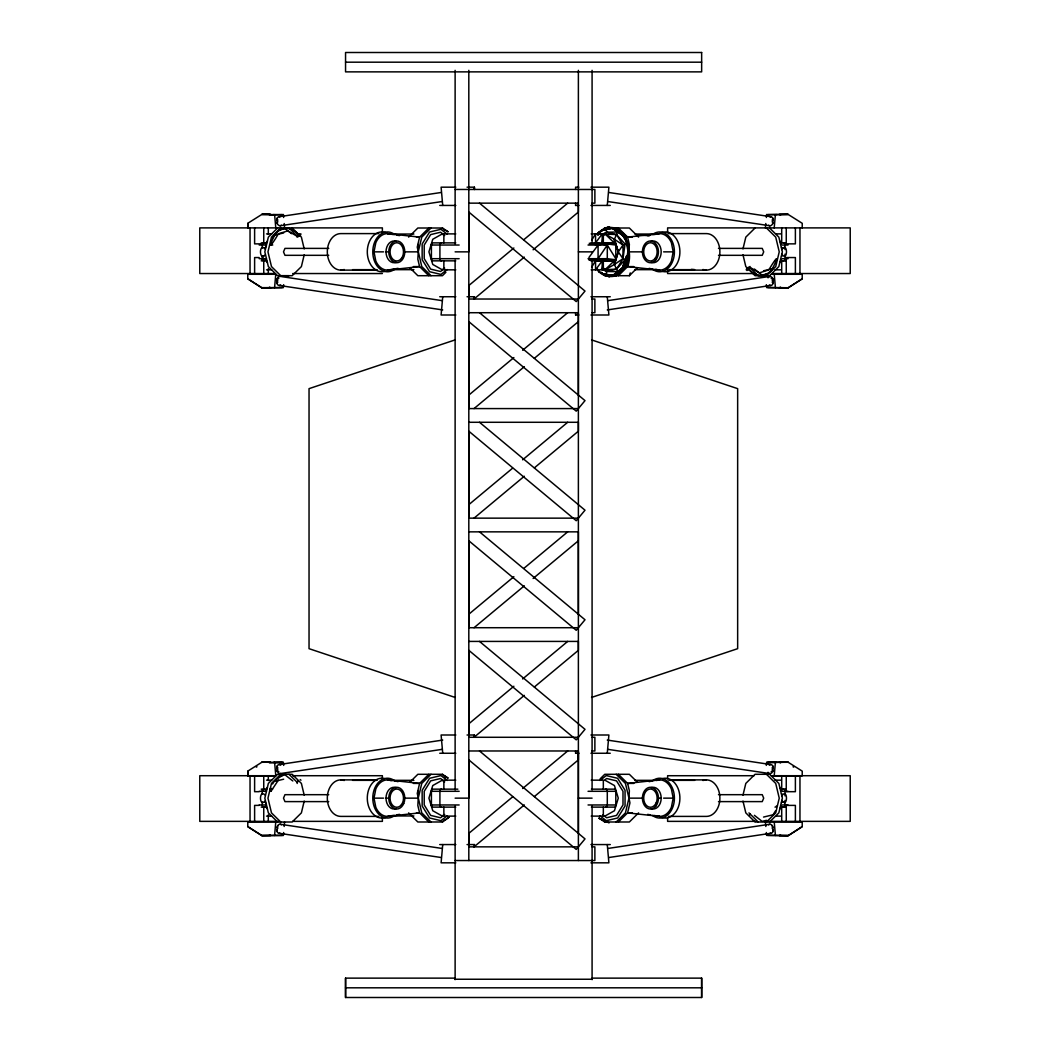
<?xml version="1.0" encoding="UTF-8"?>
<svg xmlns="http://www.w3.org/2000/svg" width="1050" height="1050" viewBox="0 0 1050 1050"><rect width="100%" height="100%" fill="white"/><g stroke="black" fill="none" stroke-linecap="round" stroke-linejoin="round"><path stroke-width="1.5" d="M592.082 978.128L701.649 978.128L701.649 997.5L345.555 997.5L345.555 978.128L455.123 978.128M512.623 796.871L468.812 833.372L468.812 846.851L578.379 846.851M468.812 838.897L468.825 833.372M578.379 204.645L578.366 212.074L533.111 249.782M578.379 833.372L578.379 750.973L468.812 750.973M578.379 614.237L578.379 531.851L468.812 531.851M578.379 395.102L578.379 312.716L468.812 312.716M578.379 752.469L578.366 759.898L534.371 796.569M277.266 218.059L277.266 223.519M277.266 765.883L277.266 771.343M276.832 283.185L277.239 278.657A4.567 2.914 -81.5 0 1 280.717 276.544M431.012 228.007L421.772 237.116L418.241 251.856L417.834 259.232L419.593 266.595L428.833 275.704M431.012 774.296L421.772 783.405L418.241 798.144L417.834 805.508L419.593 812.884L428.833 821.992M629.239 246.947L625.433 237.116L616.192 228.007L627.598 237.116L659.741 233.599A18.257 13.453 -90 0 1 671.396 242.734L673.194 251.856L671.396 260.991A18.257 13.453 -90 0 1 659.741 270.126L627.598 266.595C632.572 254.179 627.322 240.069 618.988 230.423L608.37 227.154L598.054 232.916L604.774 228.007L608.37 227.154L616.192 228.007L625.433 237.116L628.963 251.856L625.433 266.595L618.371 275.704L627.598 266.595L629.37 244.493L627.598 237.116L618.371 228.007M616.192 821.992L625.433 812.884L628.963 798.144L629.37 790.768L627.598 783.405L618.371 774.296M597.174 269.233C601.02 275.704 609.21 277.974 616.192 275.704L625.433 266.595L627.966 251.199L625.433 237.116L632.31 237.116M598.054 232.916L601.506 230.37L612.465 228.257L617.623 232.011L614.434 239.256L614.211 242.878L615.589 243.954L618.279 251.856L622.991 258.681L625.052 259.691L622.414 267.973L619.487 272.882L613.121 275.284L609.039 276.623L599.038 271.858L597.279 269.22M274.588 287.634L275.756 274.286L247.774 274.286M283.644 284.668L283.382 287.634L261.765 287.713L247.774 278.854L247.787 274.207M274.588 835.472L275.756 822.111M283.644 832.506L283.382 835.472L261.765 835.538L247.774 826.678L247.787 822.032M284.169 826.481L284.563 822.032M442.733 296.743L441.105 315L455.818 315M442.733 844.567L441.105 862.824L455.818 862.824M607.268 205.433L608.895 187.176L590.914 187.176M607.268 753.257L608.895 735L590.914 735M765.411 227.968L765.791 223.519M766.382 217.494L766.644 214.528M774.204 227.968L775.386 214.62M766.316 765.411L766.579 762.444L788.261 762.208L767.747 762.444M774.204 775.793L775.386 762.444M413.319 266.595L419.593 266.595L387.463 270.126A18.257 13.453 90 0 1 375.808 260.991L373.997 251.856L375.808 242.734A18.257 13.453 -90 0 1 387.463 233.599L419.593 237.116L428.833 228.007M416.456 812.884L419.593 812.884L387.463 816.401A18.257 13.453 -90 0 1 375.808 807.266L373.997 798.144L375.808 789.009A18.257 13.453 -90 0 1 387.463 779.874L419.593 783.405L428.833 774.296M633.885 783.405L627.598 783.405L659.741 779.874A18.257 13.453 -90 0 1 671.396 789.009L673.194 798.144L671.396 807.266A18.257 13.453 -90 0 1 659.741 816.401L627.598 812.884L618.371 821.992M591.202 233.887L603.33 233.887L602.201 242.878L602.201 233.887L595.56 242.878L595.56 233.887L591.636 240.306M627.966 251.199L628.963 251.856L626.351 262.382L622.414 267.973L613.121 275.284L602.529 273.998L606.257 274.431L606.637 271.491L602.91 267.474M270.651 791.057L271.031 788.34M601.44 234.675L606.637 232.221L616.534 234.596L625.052 244.02L622.991 258.681L616.534 269.128L606.637 271.491L601.44 269.036M606.257 274.431L613.121 275.284L617.623 271.701L614.434 264.456L614.998 260.558L618.279 251.856L622.991 245.044L625.052 244.02M772.734 223.519L772.734 218.059M772.734 771.343L772.734 765.883M277.804 825.549L276.832 831.022M276.675 220.08L276.872 218.991A4.567 2.914 81.5 0 1 279.983 216.864M276.675 767.904L276.872 766.815A4.567 2.914 81.5 0 1 280.731 765.148M773.168 283.185L772.761 278.657M773.168 831.022L772.196 825.549M604.144 269.548L606.637 271.491L617.623 271.701L622.414 267.973L626.732 255.662L625.052 259.691L616.534 269.128L605.154 269.679L614.434 264.456L618.279 251.856L614.434 239.256L605.154 234.045L602.91 236.25M416.456 237.116L419.593 237.116L417.257 247.131L421.772 266.595L431.012 275.704M413.319 783.405L419.593 783.405L417.257 793.419L421.772 812.884L431.012 821.992M304.211 254.809L301.389 266.595L292.149 275.704L280.731 275.704L271.491 266.595L267.96 251.856L271.491 237.116L280.731 228.007M304.211 801.084L301.389 812.884L292.149 821.992L247.774 822.111M742.98 248.916L745.815 237.116L755.055 228.007M742.98 795.191L745.815 783.405L755.055 774.296L769.597 774.296L778.837 783.405L782.368 798.144L778.837 812.884L769.597 821.979M614.434 264.456L618.279 251.856L614.434 239.256L622.991 245.044L622.991 258.681L614.434 264.456L614.211 260.846L614.998 260.558L597.87 260.846L588.053 258.694L607.294 258.694L615.589 259.77L606.506 260.558L614.211 260.846L605.154 269.679M601.309 272.291L604.774 275.704L629.357 275.704L630.249 272.895M276.846 279.746L277.804 277.725M276.846 827.571L277.252 826.481A4.567 2.914 -81.5 0 1 281.413 824.841M781.778 249.572C788.025 240.726 788.025 262.999 781.778 254.139M781.778 795.861C788.025 787.001 788.025 809.274 781.778 800.428M271.084 791.175L278.394 780.071M591.636 267.264L595.56 260.846L595.56 269.837L602.201 260.846L602.201 269.837L603.33 260.846L603.33 269.837L591.202 269.837M263.786 260.846A2.152 1.588 -90 0 1 262.198 258.694L263.694 256.266M267.435 241.041L265.742 243.784L265.742 247.012M272.567 237.733L274.116 235.213L283.671 232.929M265.742 790.072L267.435 787.329M272.567 784.009L274.116 781.489L283.671 779.205M779.769 262.671L781.462 259.928M775.412 811.007L773.076 814.787L763.534 817.071M779.769 808.959L781.462 806.216M626.351 262.382L619.487 272.882L609.039 276.623L599.038 271.858L597.594 269.22M296.822 236.132L298.738 233.796L300.956 233.94L300.3 235.528L297.15 237.195L296.822 236.132L287.897 230.843L278.394 233.796C270.703 247.131 267.041 249.637 275.481 233.717A23.467 17.286 -90 0 1 297.977 234.386M297.977 780.675L297.15 783.484M749.214 269.325L750.041 266.516L746.904 268.183L746.248 269.771L747.009 270.467L749.214 269.325A23.467 17.286 -90 0 0 771.724 270.007C780.242 253.627 776.567 256.686 768.81 269.929L759.308 272.882L750.369 267.579M749.214 815.614L750.369 813.868M589.851 244.02L607.084 243.954L615.799 245.031L615.799 258.694L607.294 245.031L588.053 245.031L596.754 243.167L607.294 245.031L598.08 258.694L589.26 260.19M588.958 257.447L598.08 245.031L606.506 243.167L614.998 243.167L614.434 239.256M597.975 235.121L601.506 230.37L608.37 227.154L618.988 230.423L626.049 240.319M598.001 234.872L601.506 230.37L612.465 228.257L621.758 234.78L617.623 232.011L606.637 232.221L602.897 235.148M264.469 248.627L265.033 247.905M264.981 255.084C258.983 260.925 258.983 242.799 264.981 248.627M264.981 801.373C258.983 807.201 258.983 789.075 264.981 794.916M782.736 801.373L781.502 802.554M590.901 242.878L614.211 242.878L605.154 234.045L606.637 232.221L606.257 229.294M395.062 268.826L394.8 269.102A19.911 14.674 -90 0 1 372.789 251.856A19.911 14.674 -90 0 1 394.8 234.623M277.594 228.021L268.354 237.116L264.836 251.856L268.354 266.595L277.594 275.704L289.012 275.704M408.608 237.116L417.848 228.007L442.431 228.007L448.166 231.866L444.675 229.727M445.896 272.291L442.431 275.704L417.848 275.704L409.762 267.737M601.309 231.433L604.774 228.007L629.357 228.007L638.584 237.116M616.192 275.704L625.433 266.595L633.885 266.595M629.357 275.704L637.429 267.737M280.731 774.296L271.491 783.405L267.96 798.144L271.491 812.884L280.731 821.992M409.762 782.263L417.848 774.296L442.431 774.296L448.166 778.142L444.675 776.003M408.608 812.884L417.848 821.992L442.431 821.992L444.741 819.709M600.154 778.851L604.774 774.296L629.357 774.296L637.429 782.263M638.584 812.884L629.357 821.992L604.774 821.992L599.038 818.134L609.039 822.898M766.474 821.992L775.714 812.884L779.244 798.144L775.714 783.405L766.474 774.296M513.87 247.997L468.812 285.548L468.812 299.027L578.379 299.027M523.884 239.649L567.683 203.149M474.036 299.027L524.317 257.119M468.812 395.102L513.87 357.564M522.637 350.267L567.683 312.716M474.036 408.581L524.317 366.686M534.371 358.299L578.379 321.628M468.812 504.669L512.623 468.169M522.637 459.821L567.683 422.284M474.036 518.149L524.317 476.241M534.371 467.867L578.379 431.196L578.379 422.284L468.812 422.284M468.812 614.237L513.87 576.699M523.884 568.352L567.683 531.851M474.036 627.716L524.317 585.821M533.111 578.484L578.379 540.763M468.812 723.804L513.87 686.254M522.637 678.956L567.683 641.419M474.036 737.284L524.317 695.376M534.371 687.002L578.379 650.331L578.379 641.419L468.812 641.419M522.637 788.524L567.683 750.973M474.036 846.851L524.317 804.943M443.061 269.548L440.567 271.491L430.671 269.128L424.213 258.681L424.213 245.044L430.671 234.596L440.567 232.221L444.294 235.148M447.208 269.535L440.947 274.431L429.568 271.701L422.152 259.691L422.152 244.02L429.568 232.011L440.947 229.294L447.208 234.189M444.294 814.853L440.567 817.779L430.671 815.404L424.213 804.956L424.213 791.319L430.671 780.872L440.567 778.509L443.061 780.452M447.208 815.811L440.947 820.706L429.568 817.989L422.152 805.98L422.152 790.309L429.568 778.299L440.947 775.569L447.208 780.465M599.996 780.465L606.257 775.569L617.623 778.299L625.052 790.309L625.052 805.98L617.623 817.989L606.257 820.706L599.996 815.811M604.144 780.452L606.637 778.509L616.534 780.872L622.991 791.319L622.991 804.956L616.534 815.404L606.637 817.779L602.897 814.853M445.699 819.63L449.151 817.084L442.431 821.992M256.305 767.13L256.974 766.776M781.502 256.266L782.171 255.806M275.481 779.992L282.765 775.215M269.456 215.066L282.253 214.62M802.213 274.207L802.226 278.854L788.235 287.792L779.428 287.792L780.504 287.109M802.213 278.775L788.235 287.713L779.428 287.713M269.456 762.891L282.253 762.444M780.504 834.934L779.428 835.629L788.235 835.629L802.226 826.678L802.213 822.032M767.786 835.38L788.235 835.629L802.213 826.599M444.701 268.183L442.05 269.679L432.771 264.456L428.925 251.856L432.771 239.256L442.05 234.045L444.701 235.528M444.701 814.472L442.05 815.955L432.771 810.744L428.925 798.144L432.771 785.544L442.05 780.321L444.701 781.817M605.154 815.955L614.434 810.744L618.279 798.144L614.434 785.544L605.154 780.321M455.123 339.898L309.041 388.644L309.041 648.677L455.123 697.436M591.557 697.436L737.651 648.677L737.651 388.644L591.557 339.898M596.754 243.167L597.87 242.878M279.234 230.029L285.088 228.624L291.533 233.664M763.534 270.795L773.076 268.511M766.5 274.037L762.103 275.087L754.386 269.036M279.234 776.304L285.088 774.913L292.819 780.964M766.5 820.326L762.103 821.376L754.386 815.325M387.463 270.126L398.068 268.327M659.741 233.599L653.507 234.675M387.463 816.401L393.684 815.325M656.263 780.504L659.741 779.874M647.627 235.633L650.633 235.148M396.572 814.853L399.577 814.367M649.123 781.672L652.404 780.898A19.911 14.674 -90 0 1 674.415 798.144A19.911 14.674 -90 0 1 652.404 815.378M594.562 260.544L607.294 258.694L607.294 245.031M279.208 216.707L441.118 192.491M279.996 225.789L441.919 201.561M608.107 300.602L770.031 276.386M607.294 309.921L770.818 285.456M279.208 764.544L442.733 740.079M279.996 773.614L441.919 749.385M608.107 848.426L770.031 824.211M608.908 857.509L770.818 833.28M767.747 214.62L788.261 214.371L776.554 214.62M282.214 287.556L261.765 287.792L247.787 278.775M247.787 826.599L261.765 835.538L282.214 835.38M589.024 259.691L600.495 259.744L602.083 260.571L615.589 259.77M345.555 62.186L701.649 62.186M455.818 187.176L441.105 187.176L442.733 205.433M467.053 187.176L474.416 187.176L474.416 189.459M578.878 187.176L575.584 187.176L575.61 189.459M455.123 189.459L594.878 189.459L594.878 203.149L592.082 203.149M468.812 203.149L578.379 203.149M439.753 205.433L455.805 205.433M575.584 205.433L578.891 205.433M590.927 205.433L610.247 205.433M273.381 214.528L283.421 214.62M766.579 214.62L776.619 214.528M378.801 233.599L340.764 233.599A18.257 13.453 -90 0 0 327.429 254.244A18.257 13.453 -90 0 0 344.256 269.496M668.404 233.599L706.427 233.599A18.257 13.453 -90 0 1 719.775 254.244A18.257 13.453 -90 0 1 702.949 269.496M266.529 233.887L271.727 233.887M455.766 233.887L443.861 233.887L443.861 242.878M776.462 233.887L780.675 233.887M392.897 234.045L413.884 234.045M634.935 234.045L654.294 234.045M261.227 242.878L266.595 242.878M455.766 242.878L432.994 242.878A2.152 1.588 -90 0 0 431.406 245.031L431.406 258.694A2.152 1.588 -90 0 0 432.994 260.846L455.766 260.846M780.609 242.878L785.964 242.878M260.702 243.863L254.612 243.863L254.612 227.889M615.589 243.954L607.084 243.954L614.998 243.167L605.706 242.878M259.192 245.031L266.411 245.031M269.876 245.031L272.738 245.031M431.406 245.031L459.152 245.031M782.197 245.031L788.012 245.031M328.729 248.391L284.97 248.391L283.5 251.856L284.97 255.321L328.729 255.321M718.476 248.391L762.234 248.391L763.704 251.856L762.234 255.321L718.476 255.321M373.997 251.856L383.578 251.856M396.099 241.356A10.867 8.006 90 0 0 386.019 251.856L388.762 251.856A10.867 8.006 -90 0 0 396.782 262.723A10.867 8.006 -90 0 0 404.788 251.856A10.867 8.006 90 0 0 396.782 240.988A10.867 8.006 90 0 0 388.762 251.856M404.565 251.856L418.241 251.856M455.123 251.856L468.812 251.856L468.825 212.074L576.24 301.586L585.008 291.073L479.509 203.149M578.379 251.856L592.082 251.856M628.963 251.856L642.639 251.856M663.626 251.856L673.194 251.856M259.179 257.552L254.612 257.552L254.612 273.538M786.253 257.552L795.388 257.552L795.388 273.538M259.192 258.694L266.411 258.694M431.406 258.694L459.152 258.694M782.197 258.694L788.012 258.694M261.227 260.846L266.595 260.846M590.901 260.846L614.211 260.846M780.609 260.846L785.964 260.846M352.564 269.666L376.766 269.666M392.897 269.666L413.884 269.666M634.935 269.666L654.294 269.666M668.824 269.666L694.641 269.666L691.386 269.391M266.529 269.837L271.727 269.837M455.766 269.837L443.861 269.837L443.861 260.846M774.9 269.837L780.675 269.837M340.764 270.126L377.212 270.126M669.992 270.126L706.427 270.126M274.824 273.538L199.776 273.538L199.776 227.889L382.384 227.889L382.384 232.772M292.701 273.538L382.384 273.538M754.031 273.538L667.616 273.538L667.616 270.27M771.921 273.538L850.224 273.538L850.224 227.889L667.616 227.889L667.616 232.772M771.304 274.286L802.226 274.286M270.572 287.713L261.765 287.713L270.572 287.792L269.496 287.109M439.727 296.743L455.805 296.743M467.053 296.743L474.416 296.743L474.416 299.027M590.927 296.743L610.273 296.743M592.082 299.027L594.878 299.027L594.878 312.716L592.082 312.716M575.584 315L578.878 315M590.914 315L608.895 315L607.268 296.743M578.379 408.581L468.812 408.581L468.825 321.641L576.24 411.154L585.008 400.627L479.509 312.716M578.379 518.149L468.812 518.149L468.825 431.209L576.24 520.721L585.008 510.195L479.509 422.284M578.379 627.716L468.812 627.716L468.825 540.776L576.24 630.289L585.008 619.762L479.509 531.851M455.818 735L441.105 735L442.733 753.257M467.053 735L474.416 735L474.416 737.284M578.379 737.284L468.812 737.284L468.825 650.331L576.24 739.843L585.008 729.33L479.509 641.419M592.082 737.284L594.878 737.284L594.878 750.973L592.082 750.973M439.753 753.257L455.805 753.257M575.584 753.257L578.891 753.257M590.927 753.257L610.247 753.257M273.381 762.366L283.356 762.366M766.644 762.366L776.619 762.366M274.824 775.714L199.776 775.714L199.776 821.362L278.079 821.362M292.674 775.714L382.384 775.714L382.384 778.969M754.071 775.714L667.616 775.714L667.616 778.969M771.921 775.714L850.224 775.714L850.224 821.362L768.653 821.362M771.278 775.793L802.187 775.793L802.253 771.146L788.196 762.287L779.402 762.287L780.544 762.891M340.764 779.874L377.212 779.874M669.992 779.874L706.427 779.874M266.529 780.163L271.727 780.163M352.564 780.334L376.766 780.334M392.897 780.334L413.884 780.334M455.766 780.163L443.861 780.163L443.861 789.154M591.202 780.163L603.33 780.163L603.33 789.154M634.935 780.334L654.294 780.334M668.824 780.334L694.641 780.334M774.9 780.163L780.675 780.163M261.227 789.154L266.595 789.154M269.706 789.154L272.554 789.154M457.852 789.154L432.994 789.154A2.152 1.588 -90 0 0 431.406 791.306L431.406 804.969A2.152 1.588 -90 0 0 432.994 807.122L455.766 807.122M591.439 789.154L614.211 789.154A2.152 1.588 -90 0 1 615.799 791.306L615.799 804.969A2.152 1.588 -90 0 1 614.211 807.122L591.439 807.122M780.609 789.154L785.964 789.154M259.192 791.306L266.411 791.306M431.406 791.306L459.152 791.306M588.053 791.306L615.799 791.306M782.197 791.306L788.012 791.306M259.179 791.687L254.612 791.687L254.612 775.714M786.253 791.687L795.388 791.687L795.388 775.714M328.729 794.679L284.97 794.679L283.5 798.144L284.97 801.609L328.729 801.609M718.476 794.679L762.234 794.679L763.704 798.144L762.234 801.609L718.476 801.609M373.997 798.144L383.578 798.144M396.099 787.644A10.867 8.006 -90 0 0 386.019 798.144L388.762 798.144M404.565 798.144L418.241 798.144M455.123 798.144L468.812 798.144L468.825 759.898L576.24 849.411L585.008 838.897L479.509 750.973M578.379 798.144L592.082 798.144M616.192 774.296L625.433 783.405L628.963 798.144L642.639 798.144M658.429 798.144L661.185 798.144A10.867 8.006 -90 0 1 651.092 808.644M663.626 798.144L673.194 798.144M259.192 804.969L266.411 804.969M431.406 804.969L459.152 804.969M588.053 804.969L615.799 804.969M782.197 804.969L788.012 804.969M259.179 805.389L254.612 805.389L254.612 821.362M261.227 807.122L266.595 807.122M780.609 807.122L785.964 807.122M632.31 812.884L627.598 812.884L629.947 802.869L628.963 798.144M392.897 815.955L413.884 815.955M266.529 816.112L271.727 816.112M455.766 816.112L443.861 816.112L443.861 807.122M591.202 816.112L603.33 816.112L603.33 807.122M776.462 816.112L780.675 816.112M378.801 816.401L340.764 816.401A18.257 13.453 -90 0 1 327.429 795.756A18.257 13.453 -90 0 1 344.256 780.504M668.404 816.401L706.427 816.401A18.257 13.453 -90 0 0 719.775 795.756A18.257 13.453 -90 0 0 702.949 780.504M292.701 821.362L382.384 821.362L382.384 818.094M755.659 821.362L667.616 821.362L667.616 818.094M802.226 822.111L755.055 821.992L745.815 812.884L742.98 801.084M261.765 835.629L270.572 835.538L269.496 834.934M439.727 844.567L455.805 844.567M467.053 844.567L474.416 844.567L474.416 846.851M590.927 844.567L610.273 844.567M592.082 846.851L594.878 846.851L594.878 860.541L455.123 860.541M590.914 862.824L608.895 862.824L607.268 844.567M455.123 979.243L592.082 979.243M345.555 987.814L701.649 987.814M273.446 214.62L261.739 214.371L270.546 214.371L261.804 214.463L247.748 223.322L247.748 227.889M767.786 287.556L788.235 287.792L766.605 287.556L766.356 284.668M788.235 835.538L766.605 835.38L766.356 832.506M605.154 234.045L616.534 234.596L622.991 245.044M636.484 234.885L649.333 235.725M608.882 192.491L770.792 216.707M608.081 201.561L770.004 225.789M281.571 276.623L441.892 300.602M279.182 285.456L442.706 309.921M607.268 740.079L770.792 764.544M608.081 749.385L770.004 773.614M279.969 824.211L441.892 848.426M279.182 833.28L441.092 857.509M649.149 268.354L652.404 269.102A19.911 14.674 -90 0 0 674.415 251.856A19.911 14.674 -90 0 0 652.404 234.623M655.2 269.364L659.741 270.126L656.263 269.496M393.514 234.609L387.463 233.599L390.941 234.216M396.533 235.108L399.551 235.607M647.64 814.393L650.659 814.892M653.691 815.391L659.741 816.401L656.263 815.784M392.004 780.636L387.463 779.874L390.941 780.504M398.042 781.646L394.8 780.898A19.911 14.674 -90 0 0 372.789 798.144A19.911 14.674 -90 0 0 394.8 815.378M589.234 243.272L598.08 245.031L598.08 258.694L600.495 259.744M599.038 818.134L602.529 820.273M780.544 215.066L779.454 214.371L788.196 214.463L802.253 223.322L802.187 227.968M781.502 247.446L782.736 248.627M781.502 793.734L782.171 794.194M793.026 766.776L793.695 767.13M300.195 779.533L300.956 780.229M769.597 228.021L778.837 237.116L782.368 251.856L778.837 266.595L769.597 275.704L758.179 275.704L750.107 267.737M766.474 228.007L775.714 237.116L779.244 251.856L775.714 266.595L766.474 275.704L755.055 275.704L745.815 266.595L742.98 254.809M442.431 228.007L444.741 230.291M292.149 228.007L301.389 237.116L304.211 248.916M289.012 228.021L297.098 235.988M748.952 812.884L758.179 821.979M602.464 819.709L604.774 821.992M442.431 774.296L445.896 777.709M289.012 774.296L297.098 782.263M277.594 821.979L268.354 812.884L264.836 798.144L268.354 783.405L277.594 774.296L292.149 774.296L301.389 783.405L304.211 795.191M264.469 801.373L265.033 802.095M779.769 241.041L781.462 243.784M779.769 787.329L781.462 790.072M265.742 259.928L267.435 262.671M267.435 808.959L265.742 806.216L265.742 802.987M772.196 277.725L773.154 279.746M768.022 772.288L768.062 772.354A4.567 2.914 -81.5 0 0 770.779 773.496A4.567 2.914 -81.5 0 0 773.141 770.254M773.154 827.571L772.747 826.481A4.567 2.914 81.5 0 0 768.587 824.88M773.325 220.08L773.128 218.991A4.567 2.914 -81.5 0 0 770.017 216.917M773.325 767.904L773.128 766.815A4.567 2.914 -81.5 0 0 769.269 765.188M774.244 274.286L775.412 287.634M774.244 822.111L775.412 835.472M765.437 822.032L765.831 826.481M283.356 214.528L283.618 217.494M284.209 223.519L284.589 227.968M274.614 214.62L275.796 227.968M283.684 765.411L283.421 762.444L261.739 762.208L270.546 762.208L261.804 762.287L247.748 771.146L247.748 775.714M274.614 762.444L275.796 775.793L247.813 775.793L247.813 771.225M799.956 227.889L799.956 273.538M799.956 775.714L799.956 821.362M795.388 227.889L795.388 243.863L786.253 243.863L786.253 227.889M795.388 821.362L795.388 805.389L786.253 805.389L786.253 821.362M786.253 259.153L786.253 273.538M786.253 775.714L786.253 790.086M784.993 249.585L784.993 245.031A2.152 1.588 -90 0 0 783.405 242.878M784.993 254.139L784.993 258.694A2.152 1.588 -90 0 1 783.405 260.846M784.993 795.861L784.993 791.306A2.152 1.588 -90 0 0 783.405 789.154M784.993 800.415L784.993 804.969A2.152 1.588 -90 0 1 783.405 807.122M781.699 227.889L781.699 242.563M781.699 260.492L781.699 273.538M781.699 775.714L781.699 790.388M781.699 806.689L781.699 821.362M701.649 978.128L701.649 997.5M603.33 233.887L603.33 242.878M592.082 70.337L592.082 243.863M592.082 260.059L592.082 789.941M592.082 806.138L592.082 979.663M578.379 70.337L578.379 860.541M575.584 203.149L575.61 205.433M575.584 312.716L575.61 315M575.584 750.973L575.61 753.257M474.39 187.176L474.39 189.459M474.39 296.743L474.39 299.027M474.39 735L474.39 737.284M474.39 844.567L474.39 846.851M468.812 70.337L468.812 860.541M455.123 70.337L455.123 243.863M455.123 260.059L455.123 789.941M455.123 806.138L455.123 979.663M417.834 244.493L417.834 247.761M417.834 790.768L417.834 794.049M345.555 978.128L345.555 997.5M268.301 227.889L268.301 234.399M268.301 268.642L268.301 273.538M268.301 775.714L268.301 780.596M268.301 814.839L268.301 821.362M263.747 227.889L263.747 243.863M263.747 259.153L263.747 273.538M263.747 775.714L263.747 790.086M263.747 806.978L263.747 821.362M262.198 248.062L262.198 245.031A2.152 1.588 -90 0 1 263.786 242.878M262.198 255.649L262.198 258.694M262.198 794.351L262.198 791.306A2.152 1.588 -90 0 1 263.786 789.154M262.198 801.938L262.198 804.969A2.152 1.588 -90 0 0 263.786 807.122M250.044 227.889L250.044 273.538M250.044 775.714L250.044 821.362M247.813 223.401L247.813 227.968M270.611 245.031A2.152 1.588 -90 0 1 272.199 242.878M605.706 807.122A2.152 1.588 -90 0 0 607.294 804.969L607.294 791.306A2.152 1.588 -90 0 0 605.706 789.154M662.681 778.536A19.911 14.674 -90 0 1 679.888 799.011A19.911 14.674 -90 0 1 661.434 817.372M651.092 787.644A10.867 8.006 -90 0 1 661.185 798.144M441.499 242.878A2.152 1.588 -90 0 0 439.911 245.031L439.911 258.694A2.152 1.588 -90 0 0 441.499 260.846M384.523 271.464A19.911 14.674 -90 0 1 367.303 250.989A19.911 14.674 -90 0 1 385.77 232.627M396.099 262.356A10.867 8.006 -90 0 1 386.019 251.856M270.611 791.306A2.152 1.588 -90 0 1 272.199 789.154M441.499 789.154A2.152 1.588 -90 0 0 439.911 791.306L439.911 804.969A2.152 1.588 -90 0 0 441.499 807.122M396.099 808.644A10.867 8.006 90 0 1 386.019 798.144M385.77 817.372A19.911 14.674 -90 0 1 367.303 799.011A19.911 14.674 -90 0 1 384.523 778.536M661.434 232.627A19.911 14.674 -90 0 1 679.888 250.989A19.911 14.674 -90 0 1 662.681 271.464M651.092 241.356A10.867 8.006 -90 0 1 661.185 251.856A10.867 8.006 -90 0 1 651.092 262.356M279.956 833.136A4.567 2.914 -81.5 0 1 276.636 829.881M280.744 773.456A4.567 2.914 81.5 0 1 276.859 770.201M776.593 258.694A2.152 1.588 -90 0 1 775.005 260.846M776.383 806.046A2.152 1.588 -90 0 1 775.005 807.122M773.364 282.096A4.567 2.914 81.5 0 1 769.309 284.891M768.049 277.791A4.567 2.914 81.5 0 1 772.774 278.696M773.141 222.429A4.567 2.914 -81.5 0 1 768.587 225.225M773.364 829.92A4.567 2.914 81.5 0 1 770.057 833.175M280.704 284.852A4.567 2.914 -81.5 0 1 276.636 282.056M281.413 225.173A4.567 2.914 81.5 0 1 276.859 222.377M772.262 767.537A3.111 1.982 -81.5 0 1 772.262 769.873M771.619 771.251A3.111 1.982 -81.5 0 1 771.159 771.75M277.581 828.752A3.111 1.982 -81.5 0 1 277.725 827.951M278.841 771.75A3.111 1.982 81.5 0 1 278.381 771.251M277.738 769.873A3.111 1.982 81.5 0 1 277.738 767.537M771.186 278.25A3.111 1.982 81.5 0 1 771.645 278.736M772.275 280.127A3.111 1.982 81.5 0 1 772.419 280.928M772.419 281.715A3.111 1.982 81.5 0 1 772.288 282.463M772.262 219.713A3.111 1.982 -81.5 0 1 772.262 222.049M772.275 827.951A3.111 1.982 81.5 0 1 772.419 828.752M277.712 282.463A3.111 1.982 -81.5 0 1 277.581 281.715M277.581 280.928A3.111 1.982 -81.5 0 1 277.725 280.127M278.355 278.736A3.111 1.982 -81.5 0 1 278.814 278.25M277.738 222.049A3.111 1.982 81.5 0 1 277.738 219.713M701.649 52.5L345.555 52.5L345.555 71.873L701.649 71.873L701.649 52.5M656.092 805.822A10.867 8.006 -90 0 0 652.496 787.644A10.867 8.006 -90 0 0 642.692 800.953A10.867 8.006 -90 0 0 656.092 805.822M656.25 802.712A9.135 6.733 -90 0 0 650.423 789.009A9.135 6.733 -90 0 0 644.595 802.712A9.135 6.733 -90 0 0 656.25 802.712M401.533 258.313A9.135 6.733 -90 0 0 398.514 243.036A9.135 6.733 -90 0 0 390.272 254.218A9.135 6.733 -90 0 0 401.533 258.313M403.712 803.578A10.867 8.006 -90 0 0 396.782 787.277A10.867 8.006 -90 0 0 389.839 803.578A10.867 8.006 -90 0 0 403.712 803.578M401.533 804.602A9.135 6.733 -90 0 0 398.514 789.324A9.135 6.733 -90 0 0 390.272 800.507A9.135 6.733 -90 0 0 401.533 804.602M655.187 258.313A9.135 6.733 -90 0 0 652.168 243.036A9.135 6.733 -90 0 0 643.926 254.218A9.135 6.733 -90 0 0 655.187 258.313M656.092 259.547A10.867 8.006 -90 0 0 652.496 241.356A10.867 8.006 -90 0 0 642.692 254.677A10.867 8.006 -90 0 0 656.092 259.547"/></g></svg>
